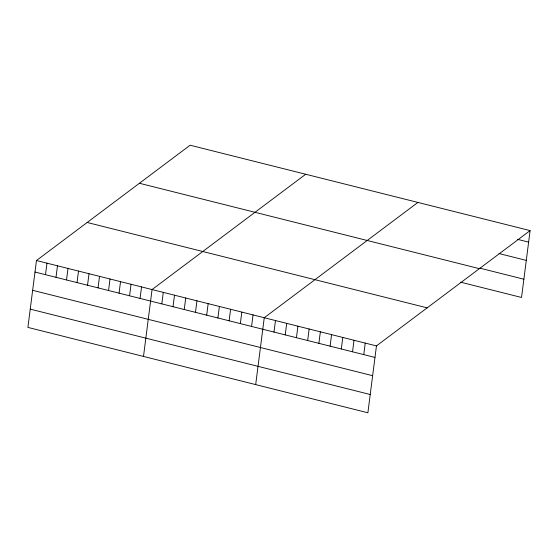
<?xml version="1.0" encoding="UTF-8"?>
<svg xmlns="http://www.w3.org/2000/svg" width="558" height="558" viewBox="0 0 558 558"><rect width="100%" height="100%" fill="white"/><g stroke="black" fill="none" stroke-linecap="round" stroke-linejoin="round"><path stroke-width="0.84" d="M36.465 260.523L27.9 327.4L367.882 412.78L376.455 345.904L530.1 230.6L190.118 145.219L36.465 260.523L376.455 345.904M45.498 274.682L46.977 263.16M56.009 277.319L57.481 265.803M66.514 279.956L67.992 268.44M77.025 282.599L78.504 271.076M87.536 285.236L89.008 273.72M98.041 287.879L99.519 276.356M108.552 290.516L110.024 279M119.063 293.152L120.535 281.637M129.568 295.796L131.046 284.273M140.079 298.432L141.551 286.917M143.497 356.429L152.062 289.553L305.707 174.249M161.806 303.887L163.278 292.371M173.022 306.705L174.501 295.189M184.245 309.523L185.723 298.007M195.467 312.341L196.939 300.825M206.683 315.158L208.162 303.643M217.906 317.976L219.378 306.461M229.122 320.794L230.6 309.278M240.345 323.612L241.816 312.096M251.56 326.43L253.039 314.914M255.69 384.601L264.255 317.732L417.907 202.428M273.999 332.066L275.478 320.55M285.222 334.884L286.693 323.368M296.438 337.702L297.916 326.186M307.66 340.519L309.132 328.997M318.876 343.337L320.355 331.815M330.099 346.155L331.571 334.633M341.315 348.973L342.793 337.451M352.537 351.791L354.009 340.268M363.753 354.609L365.232 343.086M530.1 230.6L521.535 297.477L460.629 282.181M517.405 239.305L528.621 242.123M499.04 253.548L526.285 260.391M479.796 268.14L523.871 279.209M139.409 183.268L479.399 268.656M87.174 222.475L427.156 307.856M34.994 272.039L374.976 357.427M32.65 290.306L372.639 375.694M30.237 309.132L370.226 394.513"/></g></svg>
